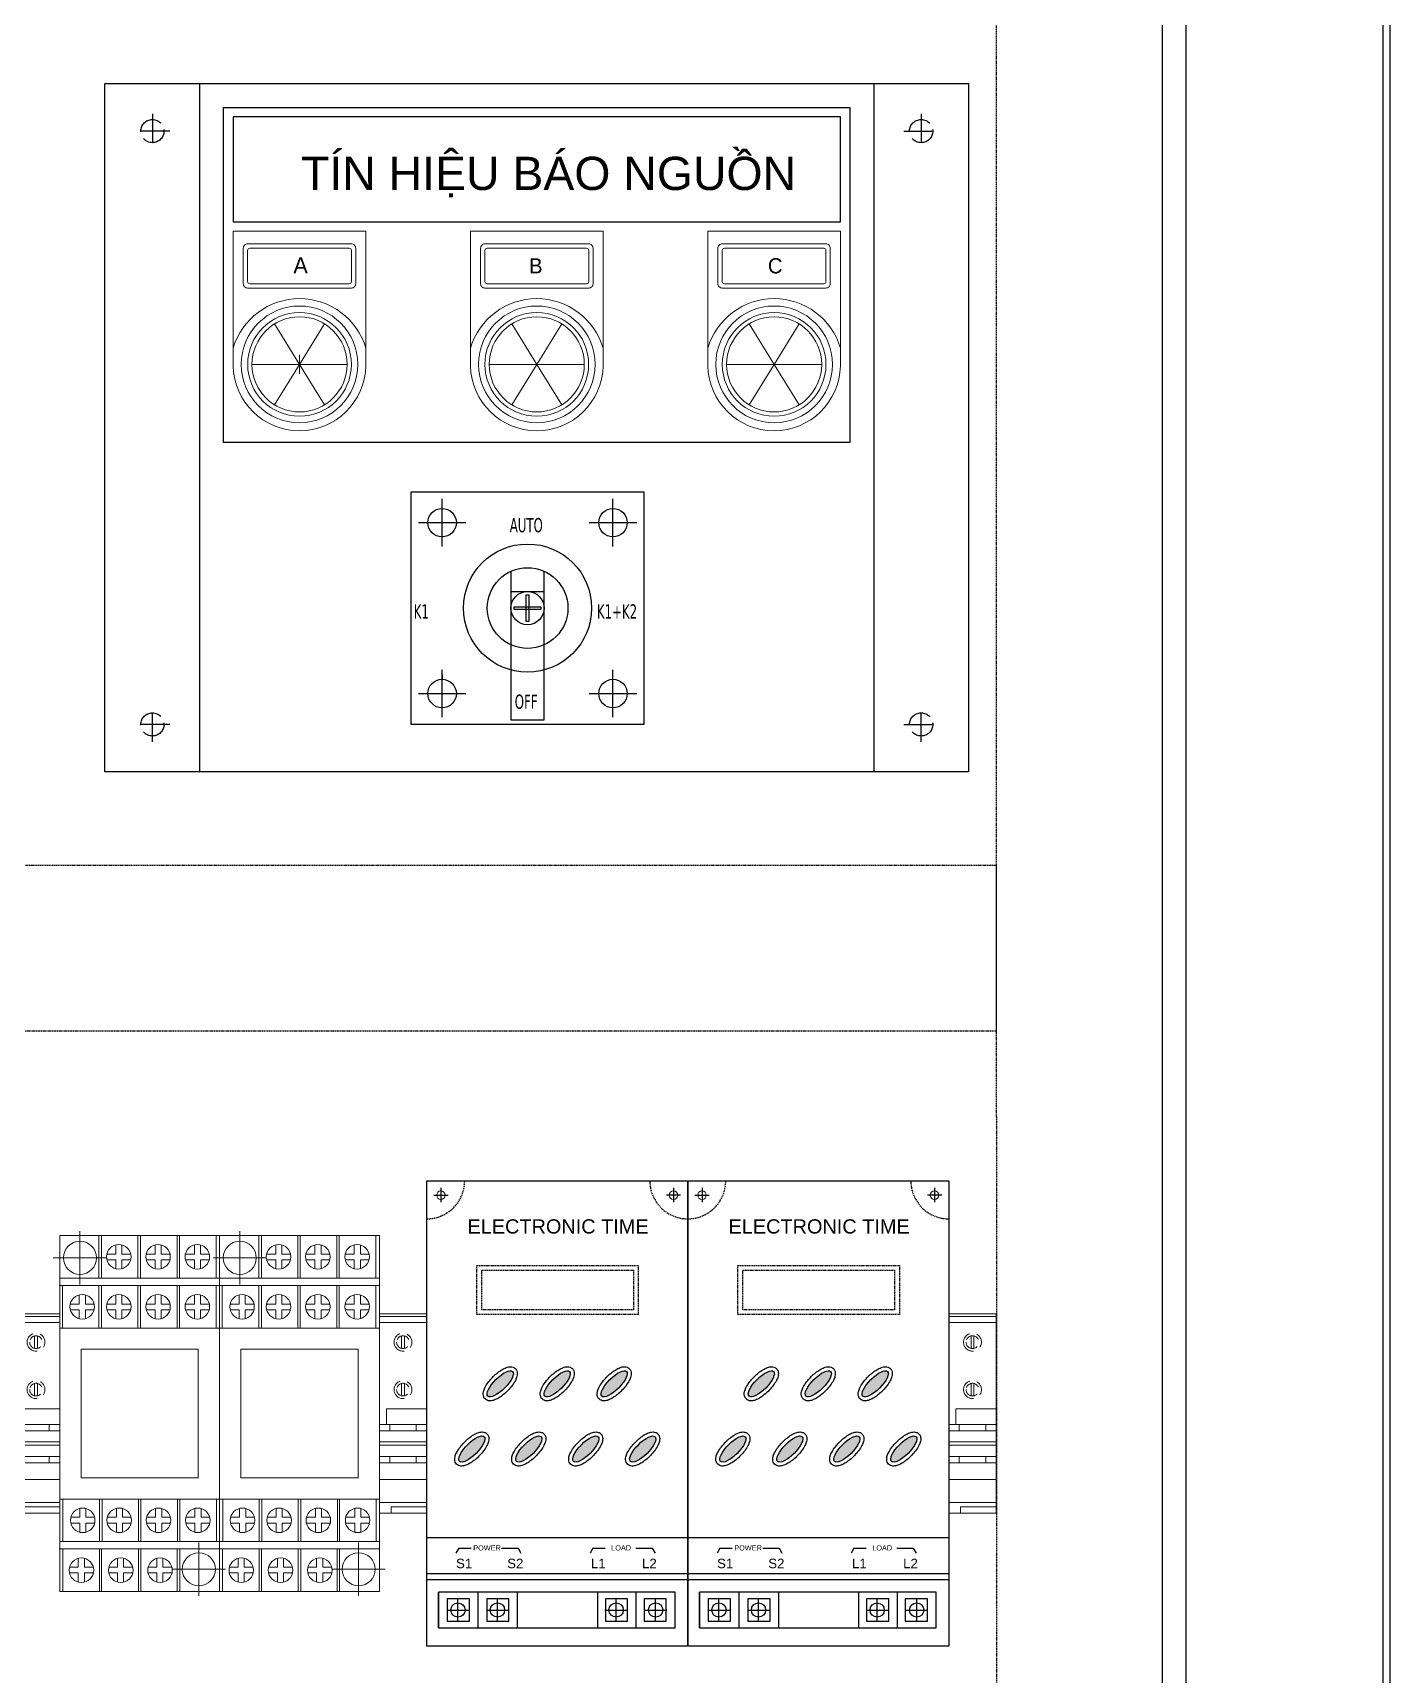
# Model space of a CAD drawing. Header units: millimetres. Extents: x 0 to 3804, y 0 to 2690.
# Drawn here: x 2229.8 to 2515.8, y 1672.1 to 2018 of the extents above; entities that cross this region are included whole.
import ezdxf
from ezdxf.enums import TextEntityAlignment as Align

# ---------------------------------------------------------------- set-up
doc = ezdxf.new("R2010")
doc.units = ezdxf.units.MM
for name, pattern in [('ACAD_ISO02W100', [15, 12, -3]), ('DASHED', [0.75, 0.5, -0.25]), ('HIDDEN2', [4.7625, 3.175, -1.5875])]:
    doc.linetypes.add(name, pattern=pattern)
for name, color, linetype in [('01', 7, 'HIDDEN2'), ('DIMENSION', 4, 'Continuous'), ('E600_Gen', 4, 'Continuous'), ('INSIDE', 6, 'Continuous'), ('Text', 4, 'Continuous'), ('TEXTE', 131, 'Continuous'), ('THIET BI', 2, 'Continuous'), ('본체', 1, 'Continuous')]:
    doc.layers.add(name, color=color, linetype=linetype)
doc.layers.add('07', color=5, linetype='Continuous', lineweight=5)
doc.styles.add('2', font='tahoma.ttf', dxfattribs={"height": 10})
doc.styles.add('Arial-Black', font='txt')
doc.styles.add('chuviet', font='arial.ttf')

# ---------------------------------------------------------------- blocks, each defined once
blk = doc.blocks.new('Den Bao - TC _ Phase - S')
at = {"layer": '01', "color": 4, "linetype": 'Continuous', "lineweight": 5, "ltscale": 5}
blk.add_lwpolyline([(1577.03, 3244.86), (1603.22, 3244.86, 0.414214), (1603.78, 3245.43), (1603.78, 3253.64, 0.414214), (1603.22, 3254.21), (1577.03, 3254.21, 0.414214), (1576.46, 3253.64), (1576.46, 3245.43, 0.414214)], format="xyb", close=True, dxfattribs=at)
at = {"layer": '07', "color": 171, "linetype": 'Continuous', "lineweight": 5}
for p, q in [((1572.65, 3258.67), (1607.6, 3258.67)), ((1572.65, 3223.22), (1572.65, 3258.67)), ((1607.6, 3223.22), (1607.6, 3258.67))]:
    blk.add_line(p, q, dxfattribs=at)
at = {"layer": '07', "color": 2, "linetype": 'Continuous', "lineweight": 5, "ltscale": 3}
for p, q in [((1583.54, 3234.28), (1590.12, 3223.62)), ((1596.7, 3234.28), (1590.12, 3223.62)), ((1590.12, 3223.62), (1577.6, 3223.62)), ((1583.54, 3212.97), (1590.12, 3223.62)), ((1596.7, 3212.97), (1590.12, 3223.62)), ((1590.13, 3223.62), (1602.65, 3223.62))]:
    blk.add_line(p, q, dxfattribs=at)
at = {"layer": '07', "color": 6, "linetype": 'Continuous', "lineweight": 5, "ltscale": 3}
blk.add_lwpolyline([(1576.46, 3243.72), (1603.78, 3243.72, 0.414214), (1604.92, 3244.86), (1604.92, 3254.21, 0.414214), (1603.78, 3255.34), (1576.46, 3255.34, 0.414214), (1575.32, 3254.21), (1575.32, 3244.86, 0.414214)], format="xyb", close=True, dxfattribs=at)
at = {"layer": '07', "color": 2, "linetype": 'Continuous', "lineweight": 5, "ltscale": 3}
blk.add_circle((1590.13, 3223.62), 12.52, dxfattribs=at)
at = {"layer": '07', "color": 171, "linetype": 'Continuous', "lineweight": 5}
for centre, radius, start, end in [((1590.13, 3222.69), 18.23, 16.5388, 163.5693), ((1590.12, 3223.62), 17.48, 181.3264, 358.6736)]:
    blk.add_arc(centre, radius, start, end, dxfattribs=at)
at = {"layer": 'DIMENSION', "color": 133, "linetype": 'Continuous', "lineweight": 5}
for centre, radius in [((1590.12, 3223.62), 15.36), ((1590.13, 3223.62), 13.65)]:
    blk.add_circle(centre, radius, dxfattribs=at)
at = {"layer": '01', "color": 2, "linetype": 'Continuous', "lineweight": 5, "style": 'Arial-Black'}
blk.add_attdef('T-SP', text='', height=3, dxfattribs=at).set_placement((1590.41, 3247.57), align=Align.CENTER)
blk = doc.blocks.new('Centre')
at = {"layer": '07', "color": 1, "linetype": 'Continuous', "lineweight": 5}
for p, q in [((48343.37, -2659.17), (48343.37, -2664.17)), ((48340.87, -2661.67), (48345.87, -2661.67))]:
    blk.add_line(p, q, dxfattribs=at)
blk = doc.blocks.new('Den Bao - TC _ Phase - R')
at = {"layer": '01', "color": 4, "linetype": 'Continuous', "lineweight": 5, "ltscale": 5}
blk.add_lwpolyline([(1477.03, 3244.86), (1503.22, 3244.86, 0.414214), (1503.78, 3245.43), (1503.78, 3253.64, 0.414214), (1503.22, 3254.21), (1477.03, 3254.21, 0.414214), (1476.46, 3253.64), (1476.46, 3245.43, 0.414214)], format="xyb", close=True, dxfattribs=at)
at = {"layer": '07', "color": 171, "linetype": 'Continuous', "lineweight": 5}
for p, q in [((1472.65, 3223.22), (1472.65, 3258.67)), ((1472.65, 3258.67), (1507.6, 3258.67)), ((1507.6, 3223.22), (1507.6, 3258.67))]:
    blk.add_line(p, q, dxfattribs=at)
at = {"layer": '07', "color": 1, "linetype": 'Continuous', "lineweight": 5, "ltscale": 3}
for p, q in [((1483.54, 3234.28), (1490.12, 3223.62)), ((1496.7, 3234.28), (1490.12, 3223.62)), ((1490.12, 3223.62), (1477.6, 3223.62)), ((1483.54, 3212.97), (1490.12, 3223.62)), ((1496.7, 3212.97), (1490.12, 3223.62)), ((1490.13, 3223.62), (1502.65, 3223.62))]:
    blk.add_line(p, q, dxfattribs=at)
at = {"layer": '07', "color": 6, "linetype": 'Continuous', "lineweight": 5, "ltscale": 3}
blk.add_lwpolyline([(1476.46, 3243.72), (1503.78, 3243.72, 0.414214), (1504.92, 3244.86), (1504.92, 3254.21, 0.414214), (1503.78, 3255.34), (1476.46, 3255.34, 0.414214), (1475.32, 3254.21), (1475.32, 3244.86, 0.414214)], format="xyb", close=True, dxfattribs=at)
at = {"layer": '07', "color": 1, "linetype": 'Continuous', "lineweight": 5, "ltscale": 3}
blk.add_circle((1490.13, 3223.62), 12.52, dxfattribs=at)
at = {"layer": '07', "color": 171, "linetype": 'Continuous', "lineweight": 5}
for centre, radius, start, end in [((1490.13, 3222.69), 18.23, 16.5388, 163.5693), ((1490.12, 3223.62), 17.48, 181.3264, 358.6736)]:
    blk.add_arc(centre, radius, start, end, dxfattribs=at)
at = {"layer": 'DIMENSION', "color": 133, "linetype": 'Continuous', "lineweight": 5}
for centre, radius in [((1490.12, 3223.62), 15.36), ((1490.13, 3223.62), 13.65)]:
    blk.add_circle(centre, radius, dxfattribs=at)
at = {"layer": '07', "color": 6, "linetype": 'ByBlock', "lineweight": 5}
blk.add_blockref('Centre', (-46853.25, 5885.29), dxfattribs=at)
at = {"layer": '01', "color": 2, "linetype": 'Continuous', "lineweight": 5, "style": 'Arial-Black'}
blk.add_attdef('T-SP', text='', height=3, dxfattribs=at).set_placement((1490.41, 3247.57), align=Align.CENTER)
blk = doc.blocks.new('Den Bao - TC _ Phase - T')
at = {"layer": '01', "color": 4, "linetype": 'Continuous', "lineweight": 5, "ltscale": 5}
blk.add_lwpolyline([(1677.03, 3244.86), (1703.22, 3244.86, 0.414214), (1703.78, 3245.43), (1703.78, 3253.64, 0.414214), (1703.22, 3254.21), (1677.03, 3254.21, 0.414214), (1676.46, 3253.64), (1676.46, 3245.43, 0.414214)], format="xyb", close=True, dxfattribs=at)
at = {"layer": '07', "color": 171, "linetype": 'Continuous', "lineweight": 5}
for p, q in [((1672.65, 3258.67), (1707.6, 3258.67)), ((1672.65, 3223.22), (1672.65, 3258.67)), ((1707.6, 3223.22), (1707.6, 3258.67))]:
    blk.add_line(p, q, dxfattribs=at)
at = {"layer": '07', "color": 3, "linetype": 'Continuous', "lineweight": 5, "ltscale": 3}
for p, q in [((1683.54, 3234.28), (1690.12, 3223.62)), ((1696.7, 3234.28), (1690.12, 3223.62)), ((1690.12, 3223.62), (1677.6, 3223.62)), ((1683.54, 3212.97), (1690.12, 3223.62)), ((1696.7, 3212.97), (1690.12, 3223.62)), ((1690.13, 3223.62), (1702.65, 3223.62))]:
    blk.add_line(p, q, dxfattribs=at)
at = {"layer": '07', "color": 6, "linetype": 'Continuous', "lineweight": 5, "ltscale": 3}
blk.add_lwpolyline([(1676.46, 3243.72), (1703.78, 3243.72, 0.414214), (1704.92, 3244.86), (1704.92, 3254.21, 0.414214), (1703.78, 3255.34), (1676.46, 3255.34, 0.414214), (1675.32, 3254.21), (1675.32, 3244.86, 0.414214)], format="xyb", close=True, dxfattribs=at)
at = {"layer": '07', "color": 3, "linetype": 'Continuous', "lineweight": 5, "ltscale": 3}
blk.add_circle((1690.13, 3223.62), 12.52, dxfattribs=at)
at = {"layer": '07', "color": 171, "linetype": 'Continuous', "lineweight": 5}
for centre, radius, start, end in [((1690.13, 3222.69), 18.23, 16.5388, 163.5693), ((1690.12, 3223.62), 17.48, 181.3264, 358.6736)]:
    blk.add_arc(centre, radius, start, end, dxfattribs=at)
at = {"layer": 'DIMENSION', "color": 133, "linetype": 'Continuous', "lineweight": 5}
for centre, radius in [((1690.12, 3223.62), 15.36), ((1690.13, 3223.62), 13.65)]:
    blk.add_circle(centre, radius, dxfattribs=at)
at = {"layer": '01', "color": 2, "linetype": 'Continuous', "lineweight": 5, "style": 'Arial-Black'}
blk.add_attdef('T-SP', text='', height=3, dxfattribs=at).set_placement((1690.41, 3247.57), align=Align.CENTER)
blk = doc.blocks.new('KG316T')
at = {"linetype": 'Continuous', "ltscale": 0.5}
h = blk.add_hatch(color=7, dxfattribs=at)
edge = h.paths.add_edge_path()
edge.add_ellipse((57957.29, -4472.48), major_axis=(-2.6, -2.6), ratio=0.349789, start_angle=0, end_angle=360)
edge = h.paths.add_edge_path()
edge.add_ellipse((57969.29, -4472.48), major_axis=(-2.6, -2.6), ratio=0.349789, start_angle=0, end_angle=360)
edge = h.paths.add_edge_path()
edge.add_ellipse((57981.29, -4472.48), major_axis=(-2.6, -2.6), ratio=0.349789, start_angle=0, end_angle=360)
edge = h.paths.add_edge_path()
edge.add_ellipse((57975.29, -4486.22), major_axis=(-2.6, -2.6), ratio=0.349789, start_angle=0, end_angle=360)
edge = h.paths.add_edge_path()
edge.add_ellipse((57987.29, -4486.22), major_axis=(-2.6, -2.6), ratio=0.349789, start_angle=0, end_angle=360)
edge = h.paths.add_edge_path()
edge.add_ellipse((57963.29, -4486.22), major_axis=(-2.6, -2.6), ratio=0.349789, start_angle=0, end_angle=360)
edge = h.paths.add_edge_path()
edge.add_ellipse((57951.29, -4486.22), major_axis=(-2.6, -2.6), ratio=0.349789, start_angle=0, end_angle=360)
at = {"color": 7, "linetype": 'Continuous', "ltscale": 0.5}
for p, q in [((57948.54, -4507.13), (57947.95, -4508.16)), ((57948.54, -4507.13), (57951.12, -4507.13)), ((57957.57, -4507.13), (57961.04, -4507.13)), ((57961.04, -4507.13), (57961.63, -4508.16)), ((57976.8, -4507.13), (57976.21, -4508.16)), ((57976.8, -4507.13), (57979.38, -4507.13)), ((57985.83, -4507.13), (57989.3, -4507.13)), ((57989.3, -4507.13), (57989.89, -4508.16))]:
    blk.add_line(p, q, dxfattribs=at)
at = {"color": 6, "lineweight": 13}
for centre in [(57944.79, -4432.74), (57993.79, -4432.74)]:
    blk.add_circle(centre, 0.9, dxfattribs=at)
at = {"color": 7, "linetype": 'Continuous', "ltscale": 0.5}
for centre in [(57957.29, -4472.48), (57969.29, -4472.48), (57981.29, -4472.48), (57951.29, -4486.22), (57963.29, -4486.22), (57975.29, -4486.22), (57987.29, -4486.22)]:
    blk.add_ellipse(centre, major_axis=(-2.6, -2.6), ratio=0.349789, dxfattribs=at)
for points in [[(57954.09, -4475.68), (57954.22, -4475.8), (57954.37, -4475.9), (57954.67, -4476.02), (57954.82, -4476.06), (57955.12, -4476.08), (57955.26, -4476.08), (57955.69, -4476.02), (57955.96, -4475.94), (57956.52, -4475.7), (57956.81, -4475.54), (57957.38, -4475.18), (57957.68, -4474.97), (57958.63, -4474.19), (57959.27, -4473.52), (57960.05, -4472.49), (57960.28, -4472.12), (57960.61, -4471.48), (57960.73, -4471.19), (57960.85, -4470.7), (57960.88, -4470.49), (57960.87, -4470.11), (57960.85, -4469.94), (57960.72, -4469.59), (57960.61, -4469.42), (57960.33, -4469.15), (57960.16, -4469.04), (57959.81, -4468.92), (57959.64, -4468.89), (57959.31, -4468.89), (57959.15, -4468.91), (57958.69, -4469), (57958.39, -4469.11), (57957.78, -4469.41), (57957.47, -4469.6), (57956.85, -4470.03), (57956.54, -4470.28), (57955.67, -4471.06), (57955.14, -4471.63), (57954.45, -4472.58), (57954.22, -4472.95), (57953.92, -4473.59), (57953.81, -4473.86), (57953.71, -4474.34), (57953.68, -4474.54), (57953.71, -4474.92), (57953.74, -4475.08), (57953.87, -4475.4), (57953.97, -4475.55), (57954.09, -4475.68)], [(57966.09, -4475.68), (57966.22, -4475.8), (57966.37, -4475.9), (57966.67, -4476.02), (57966.82, -4476.06), (57967.12, -4476.08), (57967.26, -4476.08), (57967.69, -4476.02), (57967.96, -4475.94), (57968.52, -4475.7), (57968.81, -4475.54), (57969.38, -4475.18), (57969.68, -4474.97), (57970.63, -4474.19), (57971.27, -4473.52), (57972.05, -4472.49), (57972.28, -4472.12), (57972.61, -4471.48), (57972.73, -4471.19), (57972.85, -4470.7), (57972.88, -4470.49), (57972.87, -4470.11), (57972.85, -4469.94), (57972.72, -4469.59), (57972.61, -4469.42), (57972.33, -4469.15), (57972.16, -4469.04), (57971.81, -4468.92), (57971.64, -4468.89), (57971.31, -4468.89), (57971.15, -4468.91), (57970.69, -4469), (57970.39, -4469.11), (57969.78, -4469.41), (57969.47, -4469.6), (57968.85, -4470.03), (57968.54, -4470.28), (57967.67, -4471.06), (57967.14, -4471.63), (57966.45, -4472.58), (57966.22, -4472.95), (57965.92, -4473.59), (57965.81, -4473.86), (57965.71, -4474.34), (57965.68, -4474.54), (57965.71, -4474.92), (57965.74, -4475.08), (57965.87, -4475.4), (57965.97, -4475.55), (57966.09, -4475.68)], [(57978.09, -4475.68), (57978.22, -4475.8), (57978.37, -4475.9), (57978.67, -4476.02), (57978.82, -4476.06), (57979.12, -4476.08), (57979.26, -4476.08), (57979.69, -4476.02), (57979.96, -4475.94), (57980.52, -4475.7), (57980.81, -4475.54), (57981.38, -4475.18), (57981.68, -4474.97), (57982.63, -4474.19), (57983.27, -4473.52), (57984.05, -4472.49), (57984.28, -4472.12), (57984.61, -4471.48), (57984.73, -4471.19), (57984.85, -4470.7), (57984.88, -4470.49), (57984.87, -4470.11), (57984.85, -4469.94), (57984.72, -4469.59), (57984.61, -4469.42), (57984.33, -4469.15), (57984.16, -4469.04), (57983.81, -4468.92), (57983.64, -4468.89), (57983.31, -4468.89), (57983.15, -4468.91), (57982.69, -4469), (57982.39, -4469.11), (57981.78, -4469.41), (57981.47, -4469.6), (57980.85, -4470.03), (57980.54, -4470.28), (57979.67, -4471.06), (57979.14, -4471.63), (57978.45, -4472.58), (57978.22, -4472.95), (57977.92, -4473.59), (57977.81, -4473.86), (57977.71, -4474.34), (57977.68, -4474.54), (57977.71, -4474.92), (57977.74, -4475.08), (57977.87, -4475.4), (57977.97, -4475.55), (57978.09, -4475.68)], [(57948.09, -4489.41), (57948.22, -4489.54), (57948.37, -4489.63), (57948.67, -4489.76), (57948.82, -4489.79), (57949.12, -4489.82), (57949.26, -4489.81), (57949.69, -4489.76), (57949.96, -4489.67), (57950.52, -4489.44), (57950.81, -4489.28), (57951.38, -4488.92), (57951.68, -4488.71), (57952.63, -4487.93), (57953.27, -4487.26), (57954.05, -4486.23), (57954.28, -4485.86), (57954.61, -4485.22), (57954.73, -4484.93), (57954.85, -4484.44), (57954.88, -4484.23), (57954.87, -4483.85), (57954.85, -4483.68), (57954.72, -4483.33), (57954.61, -4483.16), (57954.33, -4482.88), (57954.16, -4482.78), (57953.81, -4482.66), (57953.64, -4482.63), (57953.31, -4482.63), (57953.15, -4482.64), (57952.69, -4482.74), (57952.39, -4482.85), (57951.78, -4483.15), (57951.47, -4483.33), (57950.85, -4483.77), (57950.54, -4484.02), (57949.67, -4484.8), (57949.14, -4485.37), (57948.45, -4486.32), (57948.22, -4486.69), (57947.92, -4487.33), (57947.81, -4487.6), (57947.71, -4488.07), (57947.68, -4488.28), (57947.71, -4488.65), (57947.74, -4488.82), (57947.87, -4489.14), (57947.97, -4489.29), (57948.09, -4489.41)], [(57960.09, -4489.41), (57960.22, -4489.54), (57960.37, -4489.63), (57960.67, -4489.76), (57960.82, -4489.79), (57961.12, -4489.82), (57961.26, -4489.81), (57961.69, -4489.76), (57961.96, -4489.67), (57962.52, -4489.44), (57962.81, -4489.28), (57963.38, -4488.92), (57963.68, -4488.71), (57964.63, -4487.93), (57965.27, -4487.26), (57966.05, -4486.23), (57966.28, -4485.86), (57966.61, -4485.22), (57966.73, -4484.93), (57966.85, -4484.44), (57966.88, -4484.23), (57966.87, -4483.85), (57966.85, -4483.68), (57966.72, -4483.33), (57966.61, -4483.16), (57966.33, -4482.88), (57966.16, -4482.78), (57965.81, -4482.66), (57965.64, -4482.63), (57965.31, -4482.63), (57965.15, -4482.64), (57964.69, -4482.74), (57964.39, -4482.85), (57963.78, -4483.15), (57963.47, -4483.33), (57962.85, -4483.77), (57962.54, -4484.02), (57961.67, -4484.8), (57961.14, -4485.37), (57960.45, -4486.32), (57960.22, -4486.69), (57959.92, -4487.33), (57959.81, -4487.6), (57959.71, -4488.07), (57959.68, -4488.28), (57959.71, -4488.65), (57959.74, -4488.82), (57959.87, -4489.14), (57959.97, -4489.29), (57960.09, -4489.41)], [(57972.09, -4489.41), (57972.22, -4489.54), (57972.37, -4489.63), (57972.67, -4489.76), (57972.82, -4489.79), (57973.12, -4489.82), (57973.26, -4489.81), (57973.69, -4489.76), (57973.96, -4489.67), (57974.52, -4489.44), (57974.81, -4489.28), (57975.38, -4488.92), (57975.68, -4488.71), (57976.63, -4487.93), (57977.27, -4487.26), (57978.05, -4486.23), (57978.28, -4485.86), (57978.61, -4485.22), (57978.73, -4484.93), (57978.85, -4484.44), (57978.88, -4484.23), (57978.87, -4483.85), (57978.85, -4483.68), (57978.72, -4483.33), (57978.61, -4483.16), (57978.33, -4482.88), (57978.16, -4482.78), (57977.81, -4482.66), (57977.64, -4482.63), (57977.31, -4482.63), (57977.15, -4482.64), (57976.69, -4482.74), (57976.39, -4482.85), (57975.78, -4483.15), (57975.47, -4483.33), (57974.85, -4483.77), (57974.54, -4484.02), (57973.67, -4484.8), (57973.14, -4485.37), (57972.45, -4486.32), (57972.22, -4486.69), (57971.92, -4487.33), (57971.81, -4487.6), (57971.71, -4488.07), (57971.68, -4488.28), (57971.71, -4488.65), (57971.74, -4488.82), (57971.87, -4489.14), (57971.97, -4489.29), (57972.09, -4489.41)], [(57984.09, -4489.41), (57984.22, -4489.54), (57984.37, -4489.63), (57984.67, -4489.76), (57984.82, -4489.79), (57985.12, -4489.82), (57985.26, -4489.81), (57985.69, -4489.76), (57985.96, -4489.67), (57986.52, -4489.44), (57986.81, -4489.28), (57987.38, -4488.92), (57987.68, -4488.71), (57988.63, -4487.93), (57989.27, -4487.26), (57990.05, -4486.23), (57990.28, -4485.86), (57990.61, -4485.22), (57990.73, -4484.93), (57990.85, -4484.44), (57990.88, -4484.23), (57990.87, -4483.85), (57990.85, -4483.68), (57990.72, -4483.33), (57990.61, -4483.16), (57990.33, -4482.88), (57990.16, -4482.78), (57989.81, -4482.66), (57989.64, -4482.63), (57989.31, -4482.63), (57989.15, -4482.64), (57988.69, -4482.74), (57988.39, -4482.85), (57987.78, -4483.15), (57987.47, -4483.33), (57986.85, -4483.77), (57986.54, -4484.02), (57985.67, -4484.8), (57985.14, -4485.37), (57984.45, -4486.32), (57984.22, -4486.69), (57983.92, -4487.33), (57983.81, -4487.6), (57983.71, -4488.07), (57983.68, -4488.28), (57983.71, -4488.65), (57983.74, -4488.82), (57983.87, -4489.14), (57983.97, -4489.29), (57984.09, -4489.41)]]:
    blk.add_open_spline(points, degree=3, knots=[0, 0, 0, 0, 0.142101, 0.142101, 0.284202, 0.284202, 0.426304, 0.426304, 0.71325, 0.71325, 1.000196, 1.000196, 1.287142, 1.287142, 1.957868, 1.957868, 2.316706, 2.316706, 2.61153, 2.61153, 2.823422, 2.823422, 2.984045, 2.984045, 3.144668, 3.144668, 3.305291, 3.305291, 3.465914, 3.465914, 3.626537, 3.626537, 3.936097, 3.936097, 4.245656, 4.245656, 4.555216, 4.555216, 5.131529, 5.131529, 5.497885, 5.497885, 5.778465, 5.778465, 5.984494, 5.984494, 6.141343, 6.141343, 6.283185, 6.283185, 6.283185, 6.283185], dxfattribs=at)
at = {"layer": 'THIET BI', "color": 2, "linetype": 'Continuous', "ltscale": 0.5}
for p, q in [((57943.28, -4432.74), (57946.29, -4432.74)), ((57944.79, -4431.24), (57944.79, -4434.24)), ((57995.29, -4432.74), (57992.28, -4432.74)), ((57993.79, -4431.24), (57993.79, -4434.24))]:
    blk.add_line(p, q, dxfattribs=at)
at = {"layer": 'THIET BI', "color": 7, "linetype": 'Continuous', "ltscale": 0.5}
blk.add_line((57944.29, -4523.88), (57944.29, -4516.38), dxfattribs=at)
at = {"layer": 'THIET BI', "color": 1, "linetype": 'Continuous', "ltscale": 0.5}
for p, q in [((57946.02, -4520.13), (57950.7, -4520.13)), ((57948.36, -4522.47), (57948.36, -4517.79)), ((57954.35, -4520.13), (57959.03, -4520.13)), ((57956.69, -4522.47), (57956.69, -4517.79)), ((57979.35, -4520.13), (57984.03, -4520.13)), ((57981.69, -4522.47), (57981.69, -4517.79)), ((57987.68, -4520.13), (57992.36, -4520.13)), ((57990.02, -4522.47), (57990.02, -4517.79))]:
    blk.add_line(p, q, dxfattribs=at)
at = {"layer": 'THIET BI', "color": 4, "linetype": 'DASHED', "ltscale": 0.5}
for points in [[(57952.37, -4447.54), (57986.36, -4447.54), (57986.36, -4457.89), (57952.37, -4457.89)], [(57953.37, -4448.54), (57985.36, -4448.54), (57985.36, -4456.89), (57953.37, -4456.89)]]:
    blk.add_lwpolyline(points, close=True, dxfattribs=at)
at = {"layer": 'THIET BI', "color": 4, "linetype": 'Continuous', "ltscale": 0.5}
for points in [[(57946.1, -4522.47), (57950.78, -4522.47), (57950.78, -4517.79), (57946.1, -4517.79)], [(57954.44, -4522.47), (57959.12, -4522.47), (57959.12, -4517.79), (57954.44, -4517.79)], [(57979.44, -4522.47), (57984.12, -4522.47), (57984.12, -4517.79), (57979.44, -4517.79)], [(57987.58, -4522.47), (57992.26, -4522.47), (57992.26, -4517.79), (57987.58, -4517.79)]]:
    blk.add_lwpolyline(points, close=True, dxfattribs=at)
at = {"layer": 'THIET BI', "color": 2, "linetype": 'Continuous', "ltscale": 0.5}
for centre in [(57948.36, -4520.13), (57956.69, -4520.13), (57981.69, -4520.13), (57990.02, -4520.13)]:
    blk.add_circle(centre, 1.5, dxfattribs=at)
at = {"layer": 'THIET BI', "color": 4, "linetype": 'DASHED', "ltscale": 0.5}
for centre, start, end in [((57941.79, -4429.74), 270, 0), ((57996.79, -4429.74), 180, 270)]:
    blk.add_arc(centre, 8, start, end, dxfattribs=at)
at = {"layer": '본체', "color": 3}
for p, q in [((57952.62, -4523.88), (57952.62, -4516.38)), ((57960.95, -4523.88), (57960.95, -4516.38)), ((57977.81, -4523.88), (57977.81, -4516.38)), ((57985.95, -4523.88), (57985.95, -4516.38))]:
    blk.add_line(p, q, dxfattribs=at)
for points in [[(57941.79, -4429.74), (57996.79, -4429.74), (57996.79, -4527.74), (57941.79, -4527.74)], [(57941.79, -4504.85), (57996.79, -4504.85), (57996.79, -4512.48), (57941.79, -4512.48)], [(57941.79, -4513.7), (57996.79, -4513.7), (57996.79, -4527.74), (57941.79, -4527.74)], [(57944.29, -4523.88), (57994.1, -4523.88), (57994.1, -4516.38), (57944.29, -4516.38)]]:
    blk.add_lwpolyline(points, close=True, dxfattribs=at)
at = {"color": 7, "linetype": 'Continuous', "ltscale": 0.5, "style": 'chuviet'}
for s, height, p in [('ELECTRONIC TIME', 3, (57969.46, -4440.83)), ('POWER', 1.1, (57954.49, -4507.59)), ('LOAD', 1.1, (57982.75, -4507.59)), ('S1', 2, (57949.67, -4511.32)), ('S2', 2, (57960.45, -4511.32)), ('L1', 2, (57977.93, -4511.32)), ('L2', 2, (57988.71, -4511.32))]:
    blk.add_text(s, height=height, dxfattribs=at).set_placement(p, align=Align.CENTER)
blk = doc.blocks.new('MFNN')
at = {"layer": '01', "color": 6, "linetype": 'Continuous', "lineweight": 9}
for p, q in [((-10647.65, 39819.27), (-10637.67, 39819.27)), ((-10647.65, 39819.27), (-10647.65, 39777.28)), ((-10647.65, 39818.71), (-10637.67, 39818.71)), ((-10637.67, 39819.27), (-10637.67, 39777.28)), ((-10647.65, 39817.44), (-10637.67, 39817.44)), ((-10647.65, 39799.29), (-10639.17, 39799.29)), ((-10639.17, 39799.29), (-10639.17, 39795.95)), ((-10647.65, 39795.95), (-10637.67, 39795.95)), ((-10647.65, 39794.61), (-10637.67, 39794.61)), ((-10645.43, 39794.61), (-10645.43, 39795.95)), ((-10639.86, 39794.61), (-10639.86, 39795.95)), ((-10647.65, 39792.34), (-10637.67, 39792.34)), ((-10647.65, 39791.62), (-10637.67, 39791.62)), ((-10647.65, 39789.25), (-10637.67, 39789.25)), ((-10647.65, 39787.91), (-10637.67, 39787.91)), ((-10645.43, 39789.25), (-10645.43, 39787.91)), ((-10639.86, 39789.25), (-10639.86, 39787.91)), ((-10647.65, 39784.4), (-10637.67, 39784.4)), ((-10647.65, 39779.53), (-10637.67, 39779.53)), ((-10647.65, 39778.62), (-10640.13, 39778.62)), ((-10637.67, 39777.28), (-10647.65, 39777.28)), ((-10640.13, 39777.28), (-10640.13, 39778.62))]:
    blk.add_line(p, q, dxfattribs=at)
at = {"layer": '01', "color": 4, "lineweight": 9}
for p, q in [((-10642.97, 39814.58), (-10642.96, 39812.03)), ((-10642.36, 39814.58), (-10642.35, 39812.03)), ((-10642.97, 39804.58), (-10642.96, 39802.03)), ((-10642.36, 39804.58), (-10642.35, 39802.03))]:
    blk.add_line(p, q, dxfattribs=at)
for centre, radius in [((-10642.65, 39813.3), 1.88), ((-10642.65, 39813.3), 1.34), ((-10642.65, 39803.3), 1.88), ((-10642.65, 39803.3), 1.34)]:
    blk.add_circle(centre, radius, dxfattribs=at)
blk = doc.blocks.new('Relay')
at = {"color": 7, "linetype": 'Continuous', "lineweight": 20}
for p, q in [((-5628.36, 13297.78), (-5637.73, 13297.78)), ((-5576.79, 13288.43), (-5628.36, 13288.43)), ((-5576.79, 13231.92), (-5576.79, 13288.43))]:
    blk.add_line(p, q, dxfattribs=at)
at = {"color": 6, "linetype": 'Continuous', "lineweight": 0}
blk.add_lwpolyline([(-5628.36, 13288.43), (-5576.79, 13288.43), (-5576.79, 13231.92), (-5628.36, 13231.92)], close=True, dxfattribs=at)
at = {"layer": 'INSIDE', "color": 9, "linetype": 'Continuous', "lineweight": 0}
for p, q in [((-5628.83, 13316.95), (-5628.83, 13340.39)), ((-5640.55, 13328.67), (-5617.11, 13328.67)), ((-5576.52, 13203.4), (-5576.52, 13179.96)), ((-5564.8, 13191.68), (-5588.23, 13191.68))]:
    blk.add_line(p, q, dxfattribs=at)
at = {"layer": 'INSIDE', "color": 6, "linetype": 'Continuous', "lineweight": 0}
for p, q in [((-5620.45, 13338.49), (-5620.45, 13319.73)), ((-5619.31, 13338.49), (-5619.31, 13319.73)), ((-5603.35, 13338.49), (-5603.35, 13319.73)), ((-5602.2, 13338.49), (-5602.2, 13319.73)), ((-5586.07, 13338.49), (-5586.07, 13319.73)), ((-5585.1, 13338.49), (-5585.1, 13319.73)), ((-5568.96, 13338.49), (-5568.96, 13319.73)), ((-5617.01, 13330.3), (-5613.02, 13330.3)), ((-5616.98, 13327.76), (-5613.02, 13327.76)), ((-5613.02, 13334.36), (-5613.02, 13330.3)), ((-5613.02, 13327.76), (-5613.02, 13323.86)), ((-5610.33, 13334.32), (-5610.33, 13330.3)), ((-5610.33, 13330.3), (-5606.48, 13330.3)), ((-5610.33, 13327.76), (-5606.52, 13327.76)), ((-5610.33, 13327.76), (-5610.33, 13323.9)), ((-5599.74, 13330.3), (-5595.74, 13330.3)), ((-5599.7, 13327.76), (-5595.74, 13327.76)), ((-5595.74, 13334.36), (-5595.74, 13330.3)), ((-5595.74, 13327.76), (-5595.74, 13323.86)), ((-5593.05, 13334.32), (-5593.05, 13330.3)), ((-5593.05, 13330.3), (-5589.2, 13330.3)), ((-5593.05, 13327.76), (-5593.05, 13323.9)), ((-5593.05, 13327.76), (-5589.24, 13327.76)), ((-5582.46, 13330.3), (-5578.46, 13330.3)), ((-5582.42, 13327.76), (-5578.46, 13327.76)), ((-5578.46, 13334.36), (-5578.46, 13330.3)), ((-5578.46, 13327.76), (-5578.46, 13323.86)), ((-5575.77, 13334.32), (-5575.77, 13330.3)), ((-5575.77, 13330.3), (-5571.92, 13330.3)), ((-5575.77, 13327.76), (-5575.77, 13323.9)), ((-5575.77, 13327.76), (-5571.96, 13327.76)), ((-5567.63, 13316.53), (-5637.94, 13316.53)), ((-5567.41, 13319.73), (-5637.73, 13319.73)), ((-5636.55, 13316.53), (-5636.55, 13297.78)), ((-5620.45, 13316.53), (-5620.45, 13297.78)), ((-5619.31, 13316.53), (-5619.31, 13297.78)), ((-5603.35, 13316.53), (-5603.35, 13297.78)), ((-5602.2, 13316.53), (-5602.2, 13297.78)), ((-5586.07, 13316.53), (-5586.07, 13297.78)), ((-5585.1, 13316.53), (-5585.1, 13297.78)), ((-5568.96, 13316.53), (-5567.63, 13316.53)), ((-5568.96, 13316.53), (-5568.96, 13297.78)), ((-5633.09, 13308.34), (-5629.1, 13308.34)), ((-5629.1, 13312.4), (-5629.1, 13308.34)), ((-5626.41, 13312.36), (-5626.41, 13308.34)), ((-5626.41, 13308.34), (-5622.56, 13308.34)), ((-5617.01, 13308.34), (-5613.02, 13308.34)), ((-5613.02, 13312.4), (-5613.02, 13308.34)), ((-5610.33, 13312.36), (-5610.33, 13308.34)), ((-5610.33, 13308.34), (-5606.48, 13308.34)), ((-5599.74, 13308.34), (-5595.74, 13308.34)), ((-5595.74, 13312.4), (-5595.74, 13308.34)), ((-5593.05, 13312.36), (-5593.05, 13308.34)), ((-5593.05, 13308.34), (-5589.2, 13308.34)), ((-5582.46, 13308.34), (-5578.46, 13308.34)), ((-5578.46, 13312.4), (-5578.46, 13308.34)), ((-5575.77, 13312.36), (-5575.77, 13308.34)), ((-5575.77, 13308.34), (-5571.92, 13308.34)), ((-5633.06, 13305.81), (-5629.1, 13305.81)), ((-5629.1, 13305.81), (-5629.1, 13301.9)), ((-5626.41, 13305.81), (-5626.41, 13301.94)), ((-5626.41, 13305.81), (-5622.6, 13305.81)), ((-5616.98, 13305.81), (-5613.02, 13305.81)), ((-5613.02, 13305.81), (-5613.02, 13301.9)), ((-5610.33, 13305.81), (-5606.52, 13305.81)), ((-5610.33, 13305.81), (-5610.33, 13301.94)), ((-5599.7, 13305.81), (-5595.74, 13305.81)), ((-5595.74, 13305.81), (-5595.74, 13301.9)), ((-5593.05, 13305.81), (-5593.05, 13301.94)), ((-5593.05, 13305.81), (-5589.24, 13305.81)), ((-5582.42, 13305.81), (-5578.46, 13305.81)), ((-5578.46, 13305.81), (-5578.46, 13301.9)), ((-5575.77, 13305.81), (-5575.77, 13301.94)), ((-5575.77, 13305.81), (-5571.96, 13305.81)), ((-5567.41, 13297.78), (-5637.73, 13297.78)), ((-5567.2, 13222.57), (-5637.52, 13222.57)), ((-5636.34, 13203.82), (-5636.34, 13222.57)), ((-5620.24, 13203.82), (-5620.24, 13222.57)), ((-5619.1, 13203.82), (-5619.1, 13222.57)), ((-5603.14, 13203.82), (-5603.14, 13222.57)), ((-5602, 13203.82), (-5602, 13222.57)), ((-5585.86, 13203.82), (-5585.86, 13222.57)), ((-5584.89, 13203.82), (-5584.89, 13222.57)), ((-5568.75, 13203.82), (-5568.75, 13222.57)), ((-5632.88, 13212), (-5628.89, 13212)), ((-5632.85, 13214.54), (-5628.89, 13214.54)), ((-5628.89, 13214.54), (-5628.89, 13218.45)), ((-5628.89, 13207.95), (-5628.89, 13212)), ((-5626.2, 13214.54), (-5626.2, 13218.41)), ((-5626.2, 13214.54), (-5622.39, 13214.54)), ((-5626.2, 13207.99), (-5626.2, 13212)), ((-5626.2, 13212), (-5622.35, 13212)), ((-5616.81, 13212), (-5612.81, 13212)), ((-5616.77, 13214.54), (-5612.81, 13214.54)), ((-5612.81, 13214.54), (-5612.81, 13218.45)), ((-5612.81, 13207.95), (-5612.81, 13212)), ((-5610.12, 13214.54), (-5610.12, 13218.41)), ((-5610.12, 13214.54), (-5606.31, 13214.54)), ((-5610.12, 13212), (-5606.27, 13212)), ((-5610.12, 13207.99), (-5610.12, 13212)), ((-5599.53, 13212), (-5595.53, 13212)), ((-5599.49, 13214.54), (-5595.53, 13214.54)), ((-5595.53, 13214.54), (-5595.53, 13218.45)), ((-5595.53, 13207.95), (-5595.53, 13212)), ((-5592.84, 13214.54), (-5592.84, 13218.41)), ((-5592.84, 13214.54), (-5589.03, 13214.54)), ((-5592.84, 13207.99), (-5592.84, 13212)), ((-5592.84, 13212), (-5588.99, 13212)), ((-5582.25, 13212), (-5578.25, 13212)), ((-5582.21, 13214.54), (-5578.25, 13214.54)), ((-5578.25, 13214.54), (-5578.25, 13218.45)), ((-5578.25, 13207.95), (-5578.25, 13212)), ((-5575.56, 13214.54), (-5575.56, 13218.41)), ((-5575.56, 13214.54), (-5571.75, 13214.54)), ((-5575.56, 13207.99), (-5575.56, 13212)), ((-5575.56, 13212), (-5571.72, 13212)), ((-5637.94, 13200.61), (-5567.62, 13200.61)), ((-5567.42, 13203.82), (-5637.73, 13203.82)), ((-5636.39, 13181.86), (-5636.39, 13200.61)), ((-5620.25, 13181.86), (-5620.25, 13200.61)), ((-5619.28, 13181.86), (-5619.28, 13200.61)), ((-5603.14, 13181.86), (-5603.14, 13200.61)), ((-5602, 13181.86), (-5602, 13200.61)), ((-5586.04, 13181.86), (-5586.04, 13200.61)), ((-5584.9, 13181.86), (-5584.9, 13200.61)), ((-5568.75, 13203.82), (-5567.42, 13203.82)), ((-5629.58, 13192.58), (-5633.39, 13192.58)), ((-5629.58, 13192.58), (-5629.58, 13196.45)), ((-5626.89, 13192.58), (-5626.89, 13196.49)), ((-5622.93, 13192.58), (-5626.89, 13192.58)), ((-5612.3, 13192.58), (-5616.11, 13192.58)), ((-5612.3, 13192.58), (-5612.3, 13196.45)), ((-5609.61, 13192.58), (-5609.61, 13196.49)), ((-5605.65, 13192.58), (-5609.61, 13192.58)), ((-5595.02, 13192.58), (-5598.83, 13192.58)), ((-5595.02, 13192.58), (-5595.02, 13196.45)), ((-5592.33, 13192.58), (-5592.33, 13196.49)), ((-5588.37, 13192.58), (-5592.33, 13192.58)), ((-5629.58, 13190.05), (-5633.42, 13190.05)), ((-5629.58, 13186.03), (-5629.58, 13190.05)), ((-5626.89, 13185.99), (-5626.89, 13190.05)), ((-5622.89, 13190.05), (-5626.89, 13190.05)), ((-5612.3, 13190.05), (-5616.14, 13190.05)), ((-5612.3, 13186.03), (-5612.3, 13190.05)), ((-5609.61, 13185.99), (-5609.61, 13190.05)), ((-5605.61, 13190.05), (-5609.61, 13190.05)), ((-5595.02, 13190.05), (-5598.87, 13190.05)), ((-5595.02, 13186.03), (-5595.02, 13190.05)), ((-5588.33, 13190.05), (-5592.33, 13190.05)), ((-5592.33, 13185.99), (-5592.33, 13190.05))]:
    blk.add_line(p, q, dxfattribs=at)
blk.add_lwpolyline([(-5637.73, 13181.86), (-5567.42, 13181.86), (-5567.42, 13338.49), (-5637.73, 13338.49)], close=True, dxfattribs=at)
for centre, radius in [((-5628.83, 13328.67), 7.28), ((-5611.75, 13329.11), 5.4), ((-5594.47, 13329.11), 5.4), ((-5577.19, 13329.11), 5.4), ((-5627.83, 13307.15), 5.4), ((-5611.75, 13307.15), 5.4), ((-5594.47, 13307.15), 5.4), ((-5577.19, 13307.15), 5.4), ((-5627.62, 13213.2), 5.4), ((-5611.54, 13213.2), 5.4), ((-5594.26, 13213.2), 5.4), ((-5576.98, 13213.2), 5.4), ((-5576.52, 13191.68), 7.28), ((-5628.16, 13191.24), 5.4), ((-5610.88, 13191.24), 5.4), ((-5593.6, 13191.24), 5.4)]:
    blk.add_circle(centre, radius, dxfattribs=at)

msp = doc.modelspace()

# ---------------------------------------------------------------- linework, layer by layer
for points in [[(1915.8, 1407.4), (2515.8, 1407.4), (2515.8, 2407.4), (1915.8, 2407.4)], [(1917.3, 1408.9), (2514.3, 1408.9), (2514.3, 2405.9), (1917.3, 2405.9)], [(1963.8, 1455.4), (2467.8, 1455.4), (2467.8, 2324.4), (1963.8, 2324.4)]]:
    msp.add_lwpolyline(points, close=True)
at = {"color": 1}
msp.add_lwpolyline([(1958.8, 1460.4), (2472.8, 1460.4), (2472.8, 2319.4), (1958.8, 2319.4)], close=True, dxfattribs=at)
at = {"layer": 'THIET BI', "color": 1, "linetype": 'ACAD_ISO02W100', "ltscale": 0.5}
for p, q in [((2255.03, 2000.98), (2255.03, 1993.67)), ((2416.99, 2000.98), (2416.99, 1993.67)), ((2258.69, 1997.32), (2251.38, 1997.32)), ((2413.34, 1997.32), (2420.65, 1997.32)), ((2255.03, 1868.7), (2255.03, 1876.01)), ((2416.99, 1868.7), (2416.99, 1876.01)), ((2258.69, 1872.35), (2251.38, 1872.35)), ((2413.34, 1872.35), (2420.65, 1872.35))]:
    msp.add_line(p, q, dxfattribs=at)
at = {"layer": 'THIET BI', "color": 3, "linetype": 'Continuous', "ltscale": 0.5}
for p, q in [((2316.06, 1909.85), (2316.06, 1919.85)), ((2352.06, 1909.85), (2352.06, 1919.85)), ((2311.06, 1914.85), (2321.06, 1914.85)), ((2347.06, 1914.85), (2357.06, 1914.85)), ((2316.06, 1873.85), (2316.06, 1883.85)), ((2352.06, 1873.85), (2352.06, 1883.85)), ((2311.06, 1878.85), (2321.06, 1878.85)), ((2347.06, 1878.85), (2357.06, 1878.85))]:
    msp.add_line(p, q, dxfattribs=at)
at = {"layer": 'THIET BI', "color": 7, "linetype": 'Continuous', "ltscale": 0.5}
for p, q in [((2330.56, 1900.35), (2337.56, 1900.35)), ((2316.06, 1882.85), (2316.06, 1881.86))]:
    msp.add_line(p, q, dxfattribs=at)
at = {"layer": 'THIET BI', "color": 4, "linetype": 'DASHED', "ltscale": 0.5}
for points in [[(2467.8, 2148.55), (2432.8, 2148.55), (2432.85, 1455.35), (2467.85, 1455.35)], [(1998.8, 1807.71), (1998.8, 1842.71), (2432.82, 1842.72), (2432.82, 1807.72)]]:
    msp.add_lwpolyline(points, close=True, dxfattribs=at)
at = {"layer": 'THIET BI', "color": 1, "linetype": 'Continuous', "ltscale": 0.5}
for points in [[(2245.03, 2007.32), (2426.99, 2007.32), (2426.99, 1862.35), (2245.03, 1862.35)], [(2265.03, 2007.32), (2406.99, 2007.32), (2406.99, 1862.35), (2265.03, 1862.35)]]:
    msp.add_lwpolyline(points, close=True, dxfattribs=at)
at = {"layer": 'THIET BI', "color": 7, "linetype": 'Continuous', "ltscale": 0.5}
for points in [[(2401.99, 1931.72), (2270.03, 1931.72), (2270.03, 2002.32), (2401.99, 2002.32)], [(2272.03, 1978.23), (2399.99, 1978.23), (2399.99, 2000.32), (2272.03, 2000.32)], [(2309.56, 1921.35), (2358.56, 1921.35), (2358.56, 1872.35), (2309.56, 1872.35)], [(2334.35, 1894.06), (2333.76, 1894.06), (2333.76, 1899.64), (2334.35, 1899.64)], [(2336.85, 1897.15), (2336.85, 1896.56), (2331.27, 1896.56), (2331.27, 1897.15)]]:
    msp.add_lwpolyline(points, close=True, dxfattribs=at)
msp.add_lwpolyline([(2330.56, 1904.6), (2330.56, 1873.34), (2337.56, 1873.34), (2337.56, 1904.6)], dxfattribs=at)
at = {"layer": 'THIET BI', "color": 2, "linetype": 'ACAD_ISO02W100', "ltscale": 0.5}
for centre in [(2255.03, 1997.32), (2416.99, 1997.32), (2255.03, 1872.35), (2416.99, 1872.35)]:
    msp.add_circle(centre, 2.44, dxfattribs=at)
at = {"layer": 'THIET BI', "color": 6, "linetype": 'Continuous', "ltscale": 0.5}
for centre in [(2316.06, 1914.85), (2352.06, 1914.85), (2316.06, 1878.85), (2352.06, 1878.85)]:
    msp.add_circle(centre, 3, dxfattribs=at)
at = {"layer": 'THIET BI', "color": 7, "linetype": 'Continuous', "ltscale": 0.5}
for radius in [13.5, 8.5, 3.5]:
    msp.add_circle((2334.06, 1896.85), radius, dxfattribs=at)

# ---------------------------------------------------------------- block references
at = {"color": 7, "linetype": 'Continuous'}
for p in [(-55628.97, 6205.95), (-55573.97, 6205.95)]:
    msp.add_blockref('KG316T', p, dxfattribs=at)
at = {"color": 7, "linetype": 'Continuous', "xscale": 0.4788629342801869, "yscale": 0.4788629342801869, "zscale": 0.4788629342801869}
for p in [(4935.2, -4622.6), (4968.87, -4622.6)]:
    msp.add_blockref('Relay', p, dxfattribs=at)
at = {"layer": 'E600_Gen', "color": 3, "xscale": -1}
for p in [(-8412.14, -38071.06), (-8334.83, -38071.06), (-8214.85, -38071.06)]:
    msp.add_blockref('MFNN', p, dxfattribs=at)
at = {"layer": 'Text', "color": 2, "linetype": 'Continuous', "lineweight": 0}
ref = msp.add_blockref('Den Bao - TC _ Phase - R', (1093.92, -630.71), dxfattribs=dict(at, xscale=0.7999999998137355, yscale=0.7999999998137355, zscale=0.7999999998137355))
ref.add_attrib('T-SP', 'A', dxfattribs={"layer": '01', "color": 2, "linetype": 'Continuous', "lineweight": 5, "height": 3.4}).set_placement((2286.25, 1967.35), align=Align.CENTER)
ref = msp.add_blockref('Den Bao - TC _ Phase - S', (3608.11, -630.71), dxfattribs=dict(at, xscale=-0.7999999998137355, yscale=0.8000000000465661, zscale=0.8000000000465661))
ref.add_attrib('T-SP', 'B', dxfattribs={"layer": '01', "color": 2, "linetype": 'Continuous', "lineweight": 5, "height": 3.2}).set_placement((2335.81, 1967.34), align=Align.CENTER)
ref = msp.add_blockref('Den Bao - TC _ Phase - T', (1033.91, -630.71), dxfattribs=dict(at, xscale=0.7999999998137355, yscale=0.7999999998137355, zscale=0.7999999998137355))
ref.add_attrib('T-SP', 'C', dxfattribs={"layer": '01', "color": 2, "linetype": 'Continuous', "lineweight": 5, "height": 3.2}).set_placement((2386.24, 1967.35), align=Align.CENTER)

# ---------------------------------------------------------------- texts
at = {"layer": 'TEXTE', "color": 7, "linetype": 'Continuous', "ltscale": 0.5, "style": 'chuviet'}
msp.add_text('TÍN HIỆU BÁO NGUỒN', height=7, dxfattribs=at).set_placement((2338.48, 1984.91), align=Align.CENTER)
at = {"layer": 'THIET BI', "color": 7, "linetype": 'Continuous', "ltscale": 0.5, "style": '2', "width": 0.7}
for s, p in [('AUTO', (2330.31, 1912.83)), ('K1', (2310.08, 1894.65)), ('K1+K2', (2348.67, 1894.65)), ('OFF', (2331.37, 1875.64))]:
    msp.add_text(s, height=3, dxfattribs=at).set_placement(p)

doc.saveas('drawing.dxf')
